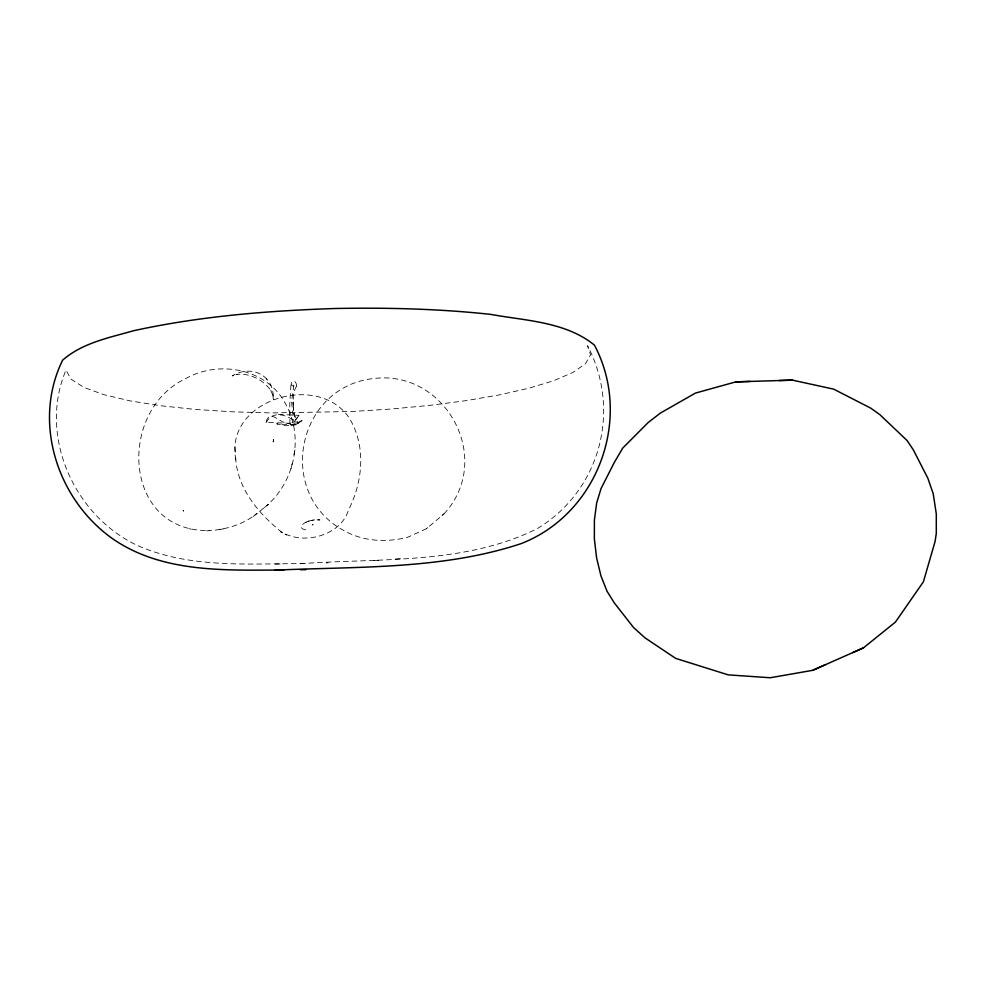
<?xml version="1.0" encoding="UTF-8"?>
<svg xmlns="http://www.w3.org/2000/svg" width="986" height="986" viewBox="0 0 986 986"><rect width="100%" height="100%" fill="white"/><g stroke="black" fill="none" stroke-linecap="round" stroke-linejoin="round"><path stroke-width="0.74" stroke-dasharray="4.93 3.7" d="M235.9 459.981C223.563 400.39 317.381 371.254 348.982 417.608C366.435 445.66 362.922 481.76 348.415 510.181C340.034 538.134 295.738 547.427 275.772 527.214C254.388 508.665 235.691 483.978 235.531 454.373M264.433 507.568C294.309 483.633 304.514 437.895 285.706 404.1C267.206 368.567 218.917 359.533 185.516 378.735C117.112 410.879 122.745 532.847 209.611 530.505M293.927 454.756L295.073 449.296M291.092 468.584L292.312 462.742M293.816 385.07L291.597 401.585L293.421 420.689M296.774 385.97C294.752 373.977 285.484 388.127 296.774 385.97C292.263 392.046 293.138 402.83 293.705 411.1L293.347 407.649L294.284 414.317L297.846 422.932M443.983 513.916C494.75 458.934 445.462 369.38 373.694 378.538C295.8 386.783 274.909 495.613 345.864 531.627C364.931 541.745 387.251 542.473 407.81 537.222L426.47 528.693L443.983 513.916L442.073 515.542M426.47 528.693L427.727 527.609M206.604 530.838C224.463 530.061 242.975 524.872 257.026 513.447M253.205 516.516L268.537 504.265M265.961 422.378L266.466 422.291C272.346 410.435 285.928 414.65 294.543 420.874L299.054 415.352L294.999 420.849L290.389 423.314L265.949 422.39C269.917 407.822 279.494 423.795 288.479 423.351M298.006 423.265L303.565 419.703L296.601 423.265L297.23 423.006L292.398 424.35L279.839 424.781M313.252 524.675L312.18 524.848L312.821 524.922M305.734 529.852A11.684 4.671 -11.6 0 1 305.919 522.272L306.35 522.025M277.805 424.153L276.684 423.783L285.595 425.779L295.689 424.239M295.319 424.399L298.684 422.982M305.919 522.272L309.049 520.965M308.445 521.212L314.263 519.832L319.969 519.942L316.937 519.696M311.44 520.386L314.633 519.856M219.545 529.383L223.563 528.94M300.286 563.721C379.154 557.928 464.603 564.879 537.284 528.619C600.154 490.818 621.562 410.558 587.533 345.729L590.589 354.775L585.425 363.797L572.829 372.511L553.701 380.707L528.94 388.213L499.483 394.881L466.218 400.624L429.982 405.357L391.59 409.005L351.842 411.507L271.335 412.937L232.191 411.803L194.92 409.4L160.435 405.727L129.733 400.797L103.85 394.659L83.884 387.387L70.93 379.129L66.025 370.058C37.936 435.923 74.246 515.863 137.51 545.517C190.261 568.799 249.446 563.499 305.561 563.61M395.497 559L403.336 558.446M373.78 560.59L378.427 560.282M275.193 564.103L283.709 563.93M326.28 562.944L328.239 562.92M278.36 414.403L299.054 415.352M189.374 528.656L191.013 529.199M280.517 531.848L282.39 532.871M284.966 534.264L286.618 535.164M266.923 379.302C258.172 369.331 242.839 368.937 232.277 375.937L237.589 374.286L236.418 374.507C248.262 372.486 264.223 379.709 271.323 391.467L270.854 390.579L273.122 395.916L272.715 394.055L273.393 399.749C273.603 392.206 272.05 384.146 266.306 378.747M235.087 447.163L235.444 452.722M289.909 424.313L289.785 403.792L291.092 382.432M273.566 439.51L273.122 441.962L273.566 439.51M183.113 510.6L183.692 511.044L183.113 510.6M294.654 416.918L293.717 413.233L294.654 416.918M293.212 404.963L293.113 401.968L293.212 404.963M291.388 425.188A4.03 1.578 -8.7 0 0 297.821 423.339A4.03 1.578 -8.7 0 0 292.423 422.328A4.03 1.578 -8.7 0 0 291.388 425.188"/><path stroke-width="1.48" d="M852.668 652.658L863.514 647.814L895.411 622.104L923.401 581.802L935.085 541.45L936.293 533.475L936.293 513.891L933.224 493.752L927.826 478.185L913.319 449.85L907.182 440.619L879.931 414.724L870.774 408.155L833.675 389.137L792.497 380.152L779.211 380.534M792.497 380.152L735.913 381.853L695.45 393.081L660.435 413.048L648.172 422.526L622.721 448.088L614.192 462.668L601.041 488.588L596.69 502.835L594.398 520.004L594.361 538.837L596.604 557.928L600.942 575.836L607.043 591.255L614.426 603.062L633.443 627.392L644.869 637.757L675.681 658.389L728.223 674.868L770.239 677.752L812.747 670.32L825.393 664.663M812.747 670.32L863.514 647.814M275.02 570.154C357.043 566.445 442.085 569.797 520.916 543.693C597.96 513.989 633.172 417.978 594.41 345.1C565.607 321.683 525.772 320.783 490.745 314.386C439.164 308.791 387.239 307.533 335.388 308.495C267.65 310.738 199.764 316.223 133.455 330.766C108.953 337.791 82.319 342.869 62.611 360.198C31.7 422.994 58.014 501.627 114.573 540.082C164.391 573.297 226.669 570.118 283.845 570.044M735.913 381.853L750.284 381.434M300.286 569.735L305.746 569.674"/></g></svg>
